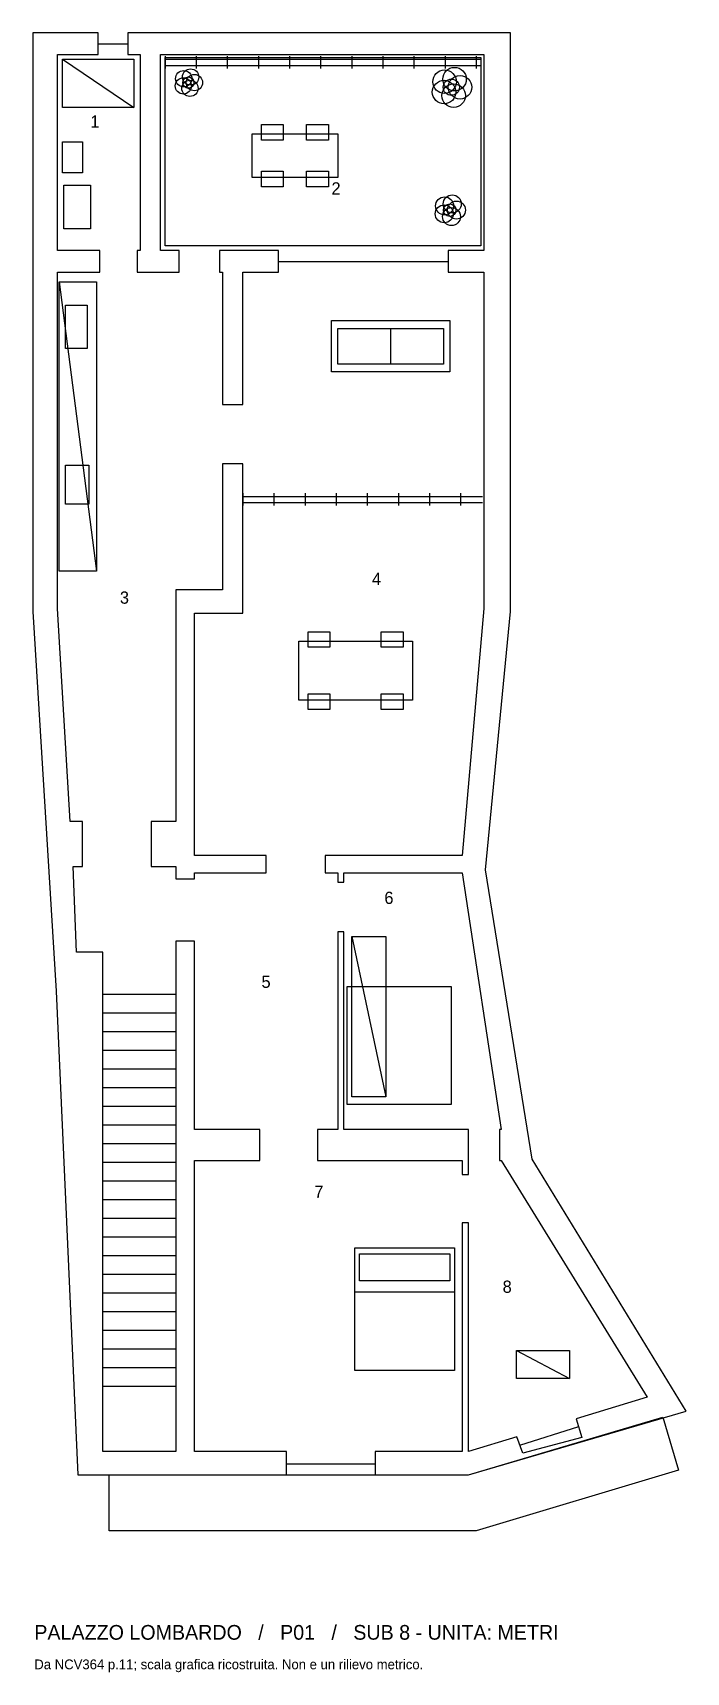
# Model space of a CAD drawing. Header units: metres. Extents: x 0 to 10.7, y -2.3 to 24.5.
import ezdxf

# ---------------------------------------------------------------- set-up
doc = ezdxf.new("R2010")
doc.units = ezdxf.units.M
for name, color, linetype in [('ARREDI_INDICATIVI', 32, 'Continuous'), ('ESTERNI', 8, 'Continuous'), ('FINESTRE', 4, 'Continuous'), ('MURI_CARTA', 7, 'Continuous'), ('PROPOSTA', 3, 'Continuous'), ('RIFERIMENTI', 5, 'Continuous'), ('SCALA', 8, 'Continuous'), ('VOLUME_ALTO', 30, 'Continuous')]:
    doc.layers.add(name, color=color, linetype=linetype)

msp = doc.modelspace()

# ---------------------------------------------------------------- linework, layer by layer
at = {"layer": 'ARREDI_INDICATIVI'}
for p, q in [((0.483, 24.028), (1.651, 23.241)), ((0.432, 20.396), (1.041, 15.672)), ((5.842, 19.634), (5.842, 19.05)), ((5.207, 9.703), (5.766, 7.087)), ((5.258, 3.9), (6.883, 3.9)), ((7.899, 2.946), (8.763, 2.489))]:
    msp.add_line(p, q, dxfattribs=at)
for points in [[(0.483, 24.028), (1.651, 24.028), (1.651, 23.241), (0.483, 23.241)], [(3.581, 22.809), (4.978, 22.809), (4.978, 22.098), (3.581, 22.098)], [(3.734, 22.962), (4.089, 22.962), (4.089, 22.708), (3.734, 22.708)], [(4.47, 22.962), (4.826, 22.962), (4.826, 22.708), (4.47, 22.708)], [(0.483, 22.682), (0.813, 22.682), (0.813, 22.174), (0.483, 22.174)], [(0.508, 21.971), (0.94, 21.971), (0.94, 21.26), (0.508, 21.26)], [(3.734, 22.2), (4.089, 22.2), (4.089, 21.946), (3.734, 21.946)], [(4.47, 22.2), (4.826, 22.2), (4.826, 21.946), (4.47, 21.946)], [(0.432, 20.396), (1.041, 20.396), (1.041, 15.672), (0.432, 15.672)], [(0.533, 20.015), (0.889, 20.015), (0.889, 19.304), (0.533, 19.304)], [(4.877, 19.761), (6.807, 19.761), (6.807, 18.923), (4.877, 18.923)], [(4.978, 19.634), (6.706, 19.634), (6.706, 19.05), (4.978, 19.05)], [(0.533, 17.399), (0.914, 17.399), (0.914, 16.764), (0.533, 16.764)], [(4.343, 14.529), (6.198, 14.529), (6.198, 13.564), (4.343, 13.564)], [(4.496, 14.681), (4.851, 14.681), (4.851, 14.427), (4.496, 14.427)], [(5.69, 14.681), (6.045, 14.681), (6.045, 14.427), (5.69, 14.427)], [(4.496, 13.665), (4.851, 13.665), (4.851, 13.411), (4.496, 13.411)], [(5.69, 13.665), (6.045, 13.665), (6.045, 13.411), (5.69, 13.411)], [(5.207, 9.703), (5.766, 9.703), (5.766, 7.087), (5.207, 7.087)], [(5.258, 4.623), (6.883, 4.623), (6.883, 2.616), (5.258, 2.616)], [(5.334, 4.521), (6.807, 4.521), (6.807, 4.08), (5.334, 4.08)], [(7.899, 2.946), (8.763, 2.946), (8.763, 2.489), (7.899, 2.489)]]:
    msp.add_lwpolyline(points, close=True, dxfattribs=at)
for centre, radius in [((2.464, 23.71), 0.133), ((2.577, 23.738), 0.133), ((6.723, 23.661), 0.192), ((6.886, 23.703), 0.192), ((2.458, 23.593), 0.133), ((2.566, 23.553), 0.133), ((2.54, 23.647), 0.0914), ((2.638, 23.647), 0.133), ((6.715, 23.492), 0.192), ((6.871, 23.434), 0.192), ((6.833, 23.571), 0.132), ((6.975, 23.571), 0.192), ((6.723, 21.634), 0.147), ((6.848, 21.666), 0.147), ((6.916, 21.565), 0.147), ((6.717, 21.504), 0.147), ((6.836, 21.459), 0.147), ((6.807, 21.565), 0.102)]:
    msp.add_circle(centre, radius, dxfattribs=at)
at = {"layer": 'ESTERNI'}
msp.add_lwpolyline([(1.245, 0.914), (7.112, 0.914), (10.287, 1.854), (10.541, 0.991), (7.239, 0), (1.245, 0)], close=True, dxfattribs=at)
at = {"layer": 'FINESTRE'}
for p, q in [((1.067, 24.282), (1.549, 24.282)), ((4.013, 20.726), (6.782, 20.726)), ((7.95, 1.397), (8.915, 1.702)), ((4.14, 1.092), (5.588, 1.092))]:
    msp.add_line(p, q, dxfattribs=at)
at = {"layer": 'MURI_CARTA'}
for points in [[(0, 24.46), (0, 15.011), (0.381, 8.814), (0.737, 0.914), (4.14, 0.914), (4.14, 1.295), (2.642, 1.295), (2.642, 6.045), (3.708, 6.045), (3.708, 6.553), (2.642, 6.553), (2.642, 9.627), (2.337, 9.627), (2.337, 1.295), (1.143, 1.295), (1.143, 9.449), (0.711, 9.449), (0.66, 10.846), (0.813, 10.846), (0.813, 11.582), (0.61, 11.582), (0.406, 15.062), (0.406, 20.549), (1.092, 20.549), (1.092, 20.904), (0.406, 20.904), (0.406, 24.105), (1.067, 24.105), (1.067, 24.46)], [(7.112, 0.914), (10.668, 1.956), (8.153, 6.071), (7.391, 10.795), (7.798, 15.011), (7.798, 24.46), (1.549, 24.46), (1.549, 24.105), (1.753, 24.105), (1.753, 20.904), (1.702, 20.904), (1.702, 20.549), (2.388, 20.549), (2.388, 20.904), (2.083, 20.904), (2.083, 24.105), (7.366, 24.105), (7.366, 20.904), (6.782, 20.904), (6.782, 20.549), (7.366, 20.549), (7.366, 15.062), (7.01, 11.024), (4.775, 11.024), (4.775, 10.744), (4.978, 10.744), (4.978, 10.592), (5.08, 10.592), (5.08, 10.744), (7.01, 10.744), (7.645, 6.553), (7.62, 6.553), (7.62, 6.045), (7.645, 6.045), (10.033, 2.184), (8.872, 1.831), (8.966, 1.524), (8.001, 1.27), (7.904, 1.536), (7.112, 1.295), (7.112, 5.029), (7.01, 5.029), (7.01, 1.295), (5.588, 1.295), (5.588, 0.914)], [(3.429, 18.39), (3.429, 20.549), (4.013, 20.549), (4.013, 20.904), (3.048, 20.904), (3.048, 20.549), (3.099, 20.549), (3.099, 18.39)], [(1.93, 10.846), (2.337, 10.846), (2.337, 10.643), (2.642, 10.643), (2.642, 10.744), (3.81, 10.744), (3.81, 11.024), (2.642, 11.024), (2.642, 14.986), (3.429, 14.986), (3.429, 17.424), (3.099, 17.424), (3.099, 15.367), (2.337, 15.367), (2.337, 11.582), (1.93, 11.582)], [(4.648, 6.045), (7.01, 6.045), (7.01, 5.817), (7.112, 5.817), (7.112, 5.994), (7.112, 6.045), (7.112, 6.553), (5.08, 6.553), (5.08, 9.779), (4.978, 9.779), (4.978, 6.553), (4.648, 6.553)]]:
    msp.add_lwpolyline(points, close=True, dxfattribs=at)
at = {"layer": 'PROPOSTA'}
for p, q in [((2.159, 24.079), (2.159, 23.876)), ((2.159, 24.028), (7.315, 24.028)), ((2.159, 23.927), (7.315, 23.927)), ((2.667, 24.079), (2.667, 23.876)), ((3.175, 24.079), (3.175, 23.876)), ((3.683, 24.079), (3.683, 23.876)), ((4.191, 24.079), (4.191, 23.876)), ((4.699, 24.079), (4.699, 23.876)), ((5.207, 24.079), (5.207, 23.876)), ((5.715, 24.079), (5.715, 23.876)), ((6.223, 24.079), (6.223, 23.876)), ((6.731, 24.079), (6.731, 23.876)), ((7.239, 24.079), (7.239, 23.876)), ((3.429, 16.942), (3.429, 16.739)), ((3.429, 16.891), (7.341, 16.891)), ((3.937, 16.942), (3.937, 16.739)), ((4.445, 16.942), (4.445, 16.739)), ((4.953, 16.942), (4.953, 16.739)), ((5.461, 16.942), (5.461, 16.739)), ((5.969, 16.942), (5.969, 16.739)), ((6.477, 16.942), (6.477, 16.739)), ((6.985, 16.942), (6.985, 16.739)), ((3.429, 16.789), (7.341, 16.789))]:
    msp.add_line(p, q, dxfattribs=at)
msp.add_lwpolyline([(2.159, 24.054), (7.315, 24.054), (7.315, 20.98), (2.159, 20.98)], close=True, dxfattribs=at)
at = {"layer": 'SCALA'}
for p, q in [((1.143, 8.763), (2.337, 8.763)), ((1.143, 8.458), (2.337, 8.458)), ((1.143, 8.153), (2.337, 8.153)), ((1.143, 7.849), (2.337, 7.849)), ((1.143, 7.544), (2.337, 7.544)), ((1.143, 7.239), (2.337, 7.239)), ((1.143, 6.934), (2.337, 6.934)), ((1.143, 6.629), (2.337, 6.629)), ((1.143, 6.325), (2.337, 6.325)), ((1.143, 6.02), (2.337, 6.02)), ((1.143, 5.715), (2.337, 5.715)), ((1.143, 5.41), (2.337, 5.41)), ((1.143, 5.105), (2.337, 5.105)), ((1.143, 4.801), (2.337, 4.801)), ((1.143, 4.496), (2.337, 4.496)), ((1.143, 4.191), (2.337, 4.191)), ((1.143, 3.886), (2.337, 3.886)), ((1.143, 3.581), (2.337, 3.581)), ((1.143, 3.277), (2.337, 3.277)), ((1.143, 2.972), (2.337, 2.972)), ((1.143, 2.667), (2.337, 2.667)), ((1.143, 2.362), (2.337, 2.362))]:
    msp.add_line(p, q, dxfattribs=at)
at = {"layer": 'VOLUME_ALTO'}
msp.add_line((5.131, 8.89), (6.833, 8.89), dxfattribs=at)
msp.add_lwpolyline([(5.131, 8.89), (6.833, 8.89), (6.833, 6.96), (5.131, 6.96)], close=True, dxfattribs=at)

# ---------------------------------------------------------------- texts
at = {"layer": 'RIFERIMENTI'}
for s, height, p in [('1', 0.2, (0.94, 22.911)), ('2', 0.2, (4.877, 21.819)), ('4', 0.2, (5.537, 15.443)), ('3', 0.2, (1.422, 15.138)), ('6', 0.2, (5.74, 10.236)), ('5', 0.2, (3.734, 8.865)), ('7', 0.2, (4.597, 5.436)), ('8', 0.2, (7.671, 3.886)), ('PALAZZO LOMBARDO   /   P01   /   SUB 8 - UNITA: METRI', 0.24, (0.025, -1.778)), ('Da NCV364 p.11; scala grafica ricostruita. Non e un rilievo metrico.', 0.16, (0.025, -2.261))]:
    msp.add_text(s, height=height, dxfattribs=at).set_placement(p)

doc.saveas('drawing.dxf')
